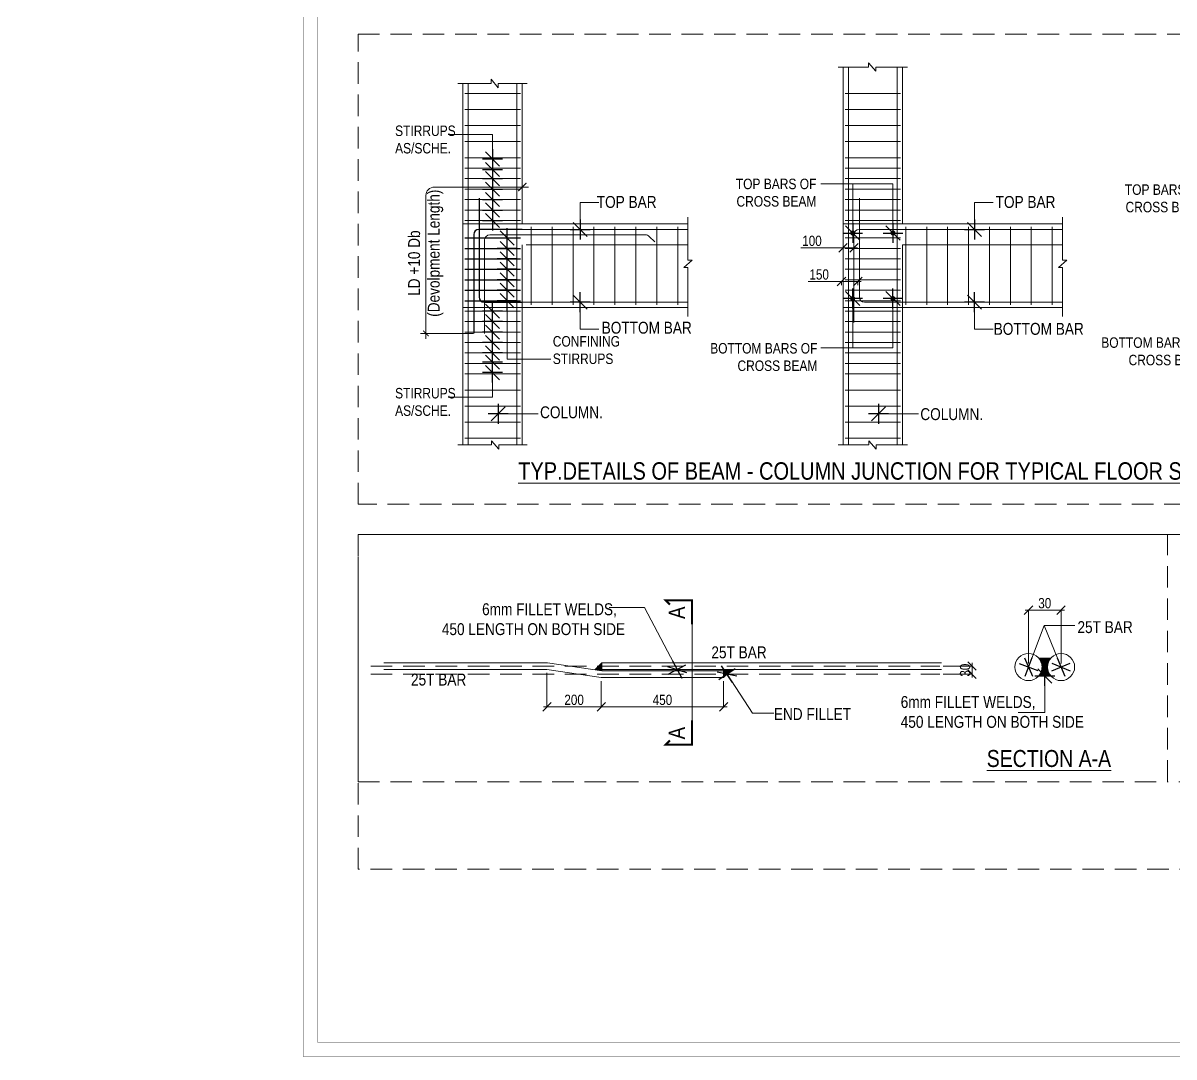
# Model space of a CAD drawing. Header units: millimetres. Extents: x 1112055 to 3390982, y -148532 to 766891.
# Drawn here: x 2527041 to 2560917, y 235495 to 265934 of the extents above; entities that cross this region are included whole.
import ezdxf

# ---------------------------------------------------------------- set-up
doc = ezdxf.new("R2010")
doc.units = ezdxf.units.MM
doc.header["$PDMODE"] = 35
doc.header["$PDSIZE"] = -25
doc.linetypes.add('1', pattern=[0])
doc.linetypes.add('Hidden', pattern=[9.524999999999999, 6.35, -3.175])
for name, color, linetype, lineweight in [('B BEAM', 148, 'Continuous', 13), ('B BEAM IN LINE', 250, 'Continuous', 0), ('B STEEL', 34, 'Continuous', 15), ('B STEEL TEXT', 7, 'Continuous', 15), ('B TITLE BLOCK', 250, 'Continuous', 0), ('B-0', 7, 'Continuous', 13), ('B-COL NO', 7, 'Continuous', 5), ('B-P.C.C', 250, 'Continuous', 9), ('B-ST DIM', 250, 'Continuous', 18), ('P COLUMN HATCH', 8, 'Continuous', 0), ('P HATCH', 251, '1', 0), ('P SECT.MKD.', 76, '1', 25)]:
    doc.layers.add(name, color=color, linetype=linetype, lineweight=lineweight)
doc.layers.add('Reinf', color=6, linetype='Continuous')
doc.styles.add('Q1', font='g13f12d.shx', dxfattribs={"width": 0.8})
doc.styles.add('rom100', font='romans.shx', dxfattribs={"width": 0.85})
doc.styles.add('SWINC', font='swissc.ttf')
doc.dimstyles.new('BH-STD', dxfattribs={"dimscale": 0, "dimtxt": 230, "dimasz": 125, "dimexe": 0, "dimexo": 100, "dimgap": 50, "dimtad": 1, "dimdec": 0, "dimzin": 1, "dimdsep": 46, "dimtxsty": 'Q1', "dimblk": 'ARCHTICK', "dimcen": 1, "dimdle": 100, "dimclrd": 250, "dimclre": 250, "dimclrt": 256, "dimadec": 0, "dimazin": 0, "dimtfac": 1, "dimtdec": 0, "dimtix": 1, "dimtofl": 0, "dimtmove": 0, "dimatfit": 2, "dimfxl": 1, "dimtolj": 1, "dimtzin": 0, "dimlwd": 9, "dimlwe": 9, "dimarcsym": 0})
doc.dimstyles.new('MM100', dxfattribs={"dimscale": 100, "dimtxt": 3, "dimasz": 0.5, "dimexe": 0.5, "dimexo": 1, "dimgap": 0.375, "dimtad": 1, "dimdec": 0, "dimdsep": 46, "dimtxsty": 'rom100', "dimblk1": 'TICK', "dimblk2": 'TICK', "dimsah": 1, "dimcen": 1, "dimdle": 0.5, "dimse1": 1, "dimse2": 1, "dimclrd": 256, "dimclre": 256, "dimclrt": 256, "dimadec": 0, "dimazin": 0, "dimtfac": 1, "dimtdec": 0, "dimtix": 1, "dimtmove": 0, "dimatfit": 3, "dimldrblk": 'TICK', "dimfxl": 1, "dimtolj": 1, "dimtzin": 0, "dimarcsym": 0})

# ---------------------------------------------------------------- blocks, each defined once
blk = doc.blocks.new('TICK')
for p, q in [((-1.171875, 0), (1.171875, 0)), ((-0.8286407592029263, -0.8286407592029831), (0.8286407592029263, 0.8286407592029831)), ((0, -1.171875), (0, 1.171875))]:
    blk.add_line(p, q)
blk = doc.blocks.new('_ArchTick')
at = {"color": 0, "linetype": 'ByBlock', "const_width": 0.15}
blk.add_lwpolyline([(-0.5, -0.5), (0.5, 0.5)], dxfattribs=at)
blk = doc.blocks.new('_Oblique')
at = {"color": 0, "linetype": 'ByBlock', "lineweight": -2}
blk.add_line((-0.5, -0.5), (0.5, 0.5), dxfattribs=at)
blk = doc.blocks.new('*D2442')
at = {"layer": 'B-ST DIM', "lineweight": 0, "transparency": 16777216}
for p, q in [((2551176.77962189, 259315.4896299093), (2549938.266142356, 259315.4896299093)), ((2551176.77962189, 259055.1016563512), (2551176.77962189, 259315.4896299093)), ((2551597.539621888, 259315.4896299093), (2551176.77962189, 259315.4896299093)), ((2551497.539621888, 259055.1016563512), (2551497.539621888, 259315.4896299093))]:
    blk.add_line(p, q, dxfattribs=at)
at = {"layer": 'Defpoints', "color": 0, "transparency": 16777216}
for p in [(2551176.77962189, 259315.4896299093), (2551176.77962189, 258955.1016563512), (2551497.539621888, 258955.1016563512)]:
    blk.add_point(p, dxfattribs=at)
at = {"layer": 'B-ST DIM', "lineweight": 0, "transparency": 16777216, "xscale": 250, "yscale": 250, "zscale": 250, "rotation": 180}
blk.add_blockref('_Oblique', (2551176.77962189, 259315.4896299093), dxfattribs=at)
at = {"layer": 'B-ST DIM', "lineweight": 0, "transparency": 16777216, "xscale": 250, "yscale": 250, "zscale": 250}
blk.add_blockref('_Oblique', (2551497.539621888, 259315.4896299093), dxfattribs=at)
at = {"layer": 'B-ST DIM', "color": 6, "transparency": 16777216, "insert": (2550262.162246252, 259519.4831364029), "char_height": 300, "attachment_point": 5, "style": 'SWINC'}
blk.add_mtext('\\A1;100', dxfattribs=at)
blk = doc.blocks.new('*D2443')
at = {"layer": 'B-ST DIM', "lineweight": 0, "transparency": 16777216}
for p, q in [((2551130.859107073, 258325.7593604205), (2550150.046523177, 258325.7593604205)), ((2551130.859107073, 258218.3364154305), (2551130.859107073, 258325.7593604205)), ((2551711.999107072, 258325.7593604205), (2551130.859107073, 258325.7593604205)), ((2551611.999107072, 258218.3364154305), (2551611.999107072, 258325.7593604205))]:
    blk.add_line(p, q, dxfattribs=at)
at = {"layer": 'Defpoints', "color": 0, "transparency": 16777216}
for p in [(2551130.859107073, 258325.7593604205), (2551130.859107073, 258118.3364154305), (2551611.999107072, 258118.3364154305)]:
    blk.add_point(p, dxfattribs=at)
at = {"layer": 'B-ST DIM', "lineweight": 0, "transparency": 16777216, "xscale": 250, "yscale": 250, "zscale": 250, "rotation": 180}
blk.add_blockref('_Oblique', (2551130.859107073, 258325.7593604205), dxfattribs=at)
at = {"layer": 'B-ST DIM', "lineweight": 0, "transparency": 16777216, "xscale": 250, "yscale": 250, "zscale": 250}
blk.add_blockref('_Oblique', (2551611.999107072, 258325.7593604205), dxfattribs=at)
at = {"layer": 'B-ST DIM', "color": 6, "transparency": 16777216, "insert": (2550473.942627073, 258529.752866914), "char_height": 300, "attachment_point": 5, "style": 'SWINC'}
blk.add_mtext('\\A1;150', dxfattribs=at)
blk = doc.blocks.new('*D2383')
at = {"layer": 'B-ST DIM', "lineweight": 0, "transparency": 16777216}
for p, q in [((2556532.927222965, 248648.8551215964), (2557692.927222965, 248648.8551215964)), ((2556632.927222965, 247074.4656175521), (2556632.927222965, 248648.8551215964)), ((2557592.927222965, 247074.4656175521), (2557592.927222965, 248648.8551215964))]:
    blk.add_line(p, q, dxfattribs=at)
at = {"layer": 'Defpoints', "color": 0, "transparency": 16777216}
for p in [(2557592.927222965, 248648.8551215964), (2556632.927222965, 246974.4656175521), (2557592.927222965, 246974.4656175521)]:
    blk.add_point(p, dxfattribs=at)
at = {"layer": 'B-ST DIM', "lineweight": 0, "transparency": 16777216, "xscale": 250, "yscale": 250, "zscale": 250, "rotation": 180}
blk.add_blockref('_Oblique', (2556632.927222965, 248648.8551215964), dxfattribs=at)
at = {"layer": 'B-ST DIM', "lineweight": 0, "transparency": 16777216, "xscale": 250, "yscale": 250, "zscale": 250}
blk.add_blockref('_Oblique', (2557592.927222965, 248648.8551215964), dxfattribs=at)
at = {"layer": 'B-ST DIM', "color": 6, "transparency": 16777216, "insert": (2557112.927222965, 248852.6538228951), "char_height": 300, "attachment_point": 5, "style": 'SWINC'}
blk.add_mtext('\\A1;30', dxfattribs=at)
blk = doc.blocks.new('*D2389')
at = {"layer": 'B-ST DIM', "lineweight": 0, "transparency": 16777216}
for p, q in [((2554122.028325403, 247002.7799848519), (2554973.467025603, 247002.7799848519)), ((2554973.467025603, 247102.7799848519), (2554973.467025603, 246662.779984852)), ((2554122.028325403, 246762.779984852), (2554973.467025603, 246762.779984852))]:
    blk.add_line(p, q, dxfattribs=at)
at = {"layer": 'Defpoints', "color": 0, "transparency": 16777216}
for p in [(2554022.028325403, 247002.7799848519), (2554022.028325403, 246762.779984852), (2554973.467025603, 246762.779984852)]:
    blk.add_point(p, dxfattribs=at)
at = {"layer": 'B-ST DIM', "lineweight": 0, "transparency": 16777216, "xscale": 250, "yscale": 250, "zscale": 250}
for p, rotation in [((2554973.467025603, 247002.7799848519), 90), ((2554973.467025603, 246762.779984852), 270)]:
    blk.add_blockref('_Oblique', p, dxfattribs=dict(at, rotation=rotation))
at = {"layer": 'B-ST DIM', "color": 6, "transparency": 16777216, "insert": (2554769.668324303, 246882.7799848512), "char_height": 300, "attachment_point": 5, "rotation": 90, "style": 'SWINC'}
blk.add_mtext('\\A1;30', dxfattribs=at)
blk = doc.blocks.new('*D2390')
at = {"layer": 'B-ST DIM', "lineweight": 0, "transparency": 16777216}
for p, q in [((2542461.257598358, 246802.7799848519), (2542461.257598358, 245802.5995345436)), ((2544061.257598358, 246562.7799848518), (2544061.257598358, 245802.5995345436)), ((2542361.257598358, 245802.5995345436), (2544161.257598358, 245802.5995345436))]:
    blk.add_line(p, q, dxfattribs=at)
at = {"layer": 'Defpoints', "color": 0, "transparency": 16777216}
for p in [(2542461.257598358, 246902.7799848519), (2544061.257598358, 246662.7799848518), (2544061.257598358, 245802.5995345436)]:
    blk.add_point(p, dxfattribs=at)
at = {"layer": 'B-ST DIM', "lineweight": 0, "transparency": 16777216, "xscale": 250, "yscale": 250, "zscale": 250, "rotation": 180}
blk.add_blockref('_Oblique', (2542461.257598358, 245802.5995345436), dxfattribs=at)
at = {"layer": 'B-ST DIM', "lineweight": 0, "transparency": 16777216, "xscale": 250, "yscale": 250, "zscale": 250}
blk.add_blockref('_Oblique', (2544061.257598358, 245802.5995345436), dxfattribs=at)
at = {"layer": 'B-ST DIM', "color": 6, "transparency": 16777216, "insert": (2543261.257598358, 246006.7878462319), "char_height": 300, "attachment_point": 5, "style": 'SWINC'}
blk.add_mtext('\\A1;200', dxfattribs=at)
blk = doc.blocks.new('*D2391')
at = {"layer": 'B-ST DIM', "lineweight": 0, "transparency": 16777216}
for p, q in [((2544061.257598358, 246562.7799848518), (2544061.257598358, 245802.5995345436)), ((2547661.257598358, 246562.7799848518), (2547661.257598358, 245802.5995345436)), ((2547761.257598358, 245802.5995345436), (2543961.257598358, 245802.5995345436))]:
    blk.add_line(p, q, dxfattribs=at)
at = {"layer": 'Defpoints', "color": 0, "transparency": 16777216}
for p in [(2544061.257598358, 246662.7799848518), (2547661.257598358, 246662.7799848518), (2544061.257598358, 245802.5995345436)]:
    blk.add_point(p, dxfattribs=at)
at = {"layer": 'B-ST DIM', "lineweight": 0, "transparency": 16777216, "xscale": 250, "yscale": 250, "zscale": 250, "rotation": 180}
blk.add_blockref('_Oblique', (2544061.257598358, 245802.5995345436), dxfattribs=at)
at = {"layer": 'B-ST DIM', "lineweight": 0, "transparency": 16777216, "xscale": 250, "yscale": 250, "zscale": 250}
blk.add_blockref('_Oblique', (2547661.257598358, 245802.5995345436), dxfattribs=at)
at = {"layer": 'B-ST DIM', "color": 6, "transparency": 16777216, "insert": (2545861.257598358, 246006.3982358424), "char_height": 300, "attachment_point": 5, "style": 'SWINC'}
blk.add_mtext('\\A1;450', dxfattribs=at)

msp = doc.modelspace()

# ---------------------------------------------------------------- hatches: boundary and pattern name
at = {"layer": 'P COLUMN HATCH', "ltscale": 750}
h = msp.add_hatch(color=0, dxfattribs=at)
h.dxf.hatch_style = 1
h.paths.add_polyline_path([(2544076.17415944, 246862.7799848519), (2544076.17415944, 246902.7799848519), (2544076.17415944, 247102.7799848519), (2543867.478507276, 246894.0843326771)])
h = msp.add_hatch(color=0, dxfattribs=at)
h.dxf.hatch_style = 1
h.paths.add_polyline_path([(2547901.257598358, 246902.7799848519), (2547661.257598358, 246902.7799848519), (2547661.257598358, 246862.7799848519), (2547661.257598358, 246662.7799848518)])
at = {"layer": 'P HATCH', "ltscale": 750}
h = msp.add_hatch(dxfattribs=at)
h.set_pattern_fill('ANSI31', color=256, scale=50)
h.set_pattern_definition([(45, (-34773468.74634024, 4104832.697849074), (-4.419417382415914, 4.419417382415916), [])])
h.paths.add_polyline_path([(2557032.927222965, 246974.4656175521, -0.1824871229173457), (2556933.120392305, 246710.1096811962), (2557292.734053647, 246710.1096811962, -0.1824871229173457), (2557192.927222965, 246974.4656175521, -0.1824871229173457), (2557292.734053647, 247238.821553908), (2556933.120392305, 247238.821553908, -0.1824871229173457)])
h = msp.add_hatch(color=256, dxfattribs=at)
h.dxf.hatch_style = 1
h.paths.add_polyline_path([(2547661.257598358, 246902.7799848519), (2544076.17415944, 246902.7799848519), (2544076.17415944, 246862.7799848519), (2547661.257598358, 246862.7799848519)])

# ---------------------------------------------------------------- linework, layer by layer
at = {"layer": 'B BEAM'}
for p, q in [((2551029.538292523, 264638.4629615442), (2551922.996347973, 264638.4629615442)), ((2551176.77962189, 253511.9813860822), (2551176.77962189, 264638.4629615442)), ((2551922.996347973, 264638.4629615442), (2551922.996347973, 264765.0846139052)), ((2552136.714564086, 264517.8909276956), (2551922.996347973, 264765.0846139052)), ((2552136.714564086, 264638.4629615414), (2553076.166125381, 264638.4629615442)), ((2552136.714564086, 264638.4629615442), (2552136.714564086, 264517.8909276956)), ((2552928.924796016, 260018.0501776868), (2552928.924796016, 264638.4629615442)), ((2540815.79313987, 264150.3945455411), (2540815.79313987, 264277.016197903)), ((2541029.511355985, 264029.8225116962), (2540815.79313987, 264277.016197903)), ((2539837.412510305, 264150.3945455411), (2540815.79313987, 264150.3945455411)), ((2539984.653839672, 253511.9813860822), (2539984.653839672, 264150.3945455411)), ((2541029.511355985, 264150.3945455411), (2541884.04034316, 264150.3945455411)), ((2541029.511355985, 264150.3945455411), (2541029.511355985, 264029.8225116962)), ((2541736.799013794, 260018.0501776868), (2541736.799013794, 264150.3945455411)), ((2546610.276574234, 260219.4797795191), (2546610.276574234, 258948.2029444593)), ((2557636.120372454, 260219.4797795191), (2557636.120372454, 258948.2029444593)), ((2546610.276574234, 260018.0501776868), (2541736.799013794, 260018.0501776868)), ((2557636.120372454, 260018.0501776868), (2552928.924796016, 260018.0501776868)), ((2546489.704540383, 258734.4847283447), (2546736.898226596, 258948.2029444593)), ((2546610.276574234, 258948.2029444593), (2546736.898226596, 258948.2029444593)), ((2557515.548338607, 258734.4847283447), (2557762.742024816, 258948.2029444593)), ((2557636.120372454, 258948.2029444593), (2557762.742024816, 258948.2029444593)), ((2546610.276574234, 258734.4847283447), (2546489.704540383, 258734.4847283447)), ((2546610.276574234, 258734.4847283447), (2546610.276574234, 257291.8520807465)), ((2557636.120372454, 258734.4847283447), (2557515.548338607, 258734.4847283447)), ((2557636.120372454, 258734.4847283447), (2557636.120372454, 257291.8520807465)), ((2546610.276574234, 257554.6133776884), (2541736.799013794, 257554.6133776847)), ((2541736.799013794, 257554.6133776847), (2541736.799013794, 253511.9813860822)), ((2557636.120372454, 257554.6133776847), (2552928.924796016, 257554.6133776847)), ((2552928.924796016, 257554.6133776847), (2552928.924796016, 253511.9813860822)), ((2539837.412510305, 253511.9813860822), (2540834.555805129, 253511.9813860822)), ((2540834.555805129, 253511.9813860822), (2540834.555805129, 253638.6030384451)), ((2541048.274021241, 253391.4093522373), (2540834.555805129, 253638.6030384451)), ((2541048.274021241, 253511.9813860822), (2541884.04034316, 253511.9813860822)), ((2541048.274021241, 253511.9813860822), (2541048.274021241, 253391.4093522373)), ((2551029.538292523, 253511.9813860822), (2551940.119451546, 253511.9813860822)), ((2551940.119451546, 253511.9813860822), (2551940.119451546, 253638.6030384451)), ((2552153.837667659, 253391.4093522373), (2551940.119451546, 253638.6030384451)), ((2552153.837667659, 253511.9813860822), (2553076.166125381, 253511.9813860822)), ((2552153.837667659, 253511.9813860822), (2552153.837667659, 253391.4093522373))]:
    msp.add_line(p, q, dxfattribs=at)
at = {"layer": 'B BEAM IN LINE', "color": 250, "linetype": 'Hidden', "lineweight": 0, "ltscale": 750}
for p, q in [((2541736.799013794, 260018.0501776868), (2539984.653839672, 260018.0501776868)), ((2552928.924796016, 260018.0501776868), (2551176.77962189, 260018.0501776868)), ((2546610.276574234, 259402.1909776851), (2541736.799013794, 259402.1909776851)), ((2541736.799013794, 257554.6133776847), (2541736.799013794, 259402.1909776851)), ((2557636.120372454, 259402.1909776851), (2552928.924796016, 259402.1909776851)), ((2552928.924796016, 257554.6133776847), (2552928.924796016, 259402.1909776851)), ((2541736.799013794, 257554.6133776847), (2539984.653839672, 257554.6133776847)), ((2552928.924796016, 257554.6133776847), (2551176.77962189, 257554.6133776847))]:
    msp.add_line(p, q, dxfattribs=at)
at = {"layer": 'B STEEL', "color": 250}
for p, q in [((2540042.39063967, 263862.2306157052), (2541679.062213794, 263862.2306157052)), ((2551234.516421891, 263862.2306157052), (2552871.187996015, 263862.2306157052)), ((2540042.39063967, 263390.0718957055), (2541679.062213794, 263390.0718957055)), ((2551234.516421891, 263390.0718957055), (2552871.187996015, 263390.0718957055)), ((2540042.39063967, 262917.9131757058), (2541679.062213794, 262917.9131757058)), ((2551234.516421891, 262917.9131757058), (2552871.187996015, 262917.9131757058)), ((2540042.39063967, 262445.7544557051), (2541679.062213794, 262445.7544557051)), ((2551234.516421891, 262445.7544557051), (2552871.187996015, 262445.7544557051)), ((2540042.390639668, 261968.2709776852), (2541679.062213792, 261968.2709776852)), ((2551234.516421891, 261968.2709776852), (2552871.187996013, 261968.2709776852)), ((2540042.390639668, 261660.3413776867), (2541679.062213792, 261660.3413776867)), ((2551234.516421891, 261660.3413776867), (2552871.187996013, 261660.3413776867)), ((2540042.390639668, 261352.4117776863), (2541679.062213792, 261352.4117776863)), ((2551234.516421891, 261352.4117776863), (2552871.187996013, 261352.4117776863)), ((2540042.390639668, 261044.4821776868), (2541679.062213792, 261044.4821776868)), ((2551234.516421891, 261044.4821776868), (2552871.187996013, 261044.4821776868)), ((2540042.390639668, 260736.5525776874), (2541679.062213792, 260736.5525776874)), ((2551234.516421891, 260736.5525776874), (2552871.187996013, 260736.5525776874)), ((2540042.390639668, 260428.622977687), (2541679.062213792, 260428.622977687)), ((2551234.516421891, 260428.622977687), (2552871.187996013, 260428.622977687)), ((2540042.390639668, 260120.6933776847), (2541679.062213792, 260120.6933776847)), ((2541998.292736528, 257634.8033776869), (2541998.292736528, 259937.8601776873)), ((2542614.151936526, 257634.8033776869), (2542614.151936526, 259937.8601776873)), ((2543230.011136525, 257634.8033776869), (2543230.011136525, 259937.8601776873)), ((2543845.870336527, 257634.8033776869), (2543845.870336527, 259937.8601776873)), ((2544461.729536525, 257634.8033776869), (2544461.729536525, 259937.8601776873)), ((2545077.588736527, 257634.8033776869), (2545077.588736527, 259937.8601776873)), ((2545693.447936526, 257634.8033776869), (2545693.447936526, 259937.8601776873)), ((2546309.307136526, 257634.8033776869), (2546309.307136526, 259937.8601776873)), ((2551234.516421891, 260120.6933776847), (2552871.187996013, 260120.6933776847)), ((2553022.478923019, 257634.8033776869), (2553022.478923019, 259937.8601776873)), ((2553638.338123019, 257634.8033776869), (2553638.338123019, 259937.8601776873)), ((2554254.197323021, 257634.8033776869), (2554254.197323021, 259937.8601776873)), ((2554870.056523019, 257634.8033776869), (2554870.056523019, 259937.8601776873)), ((2555485.915723019, 257634.8033776869), (2555485.915723019, 259937.8601776873)), ((2556101.77492302, 257634.8033776869), (2556101.77492302, 259937.8601776873)), ((2556717.634123019, 257634.8033776869), (2556717.634123019, 259937.8601776873)), ((2557333.493323019, 257634.8033776869), (2557333.493323019, 259937.8601776873)), ((2551234.516421891, 259607.4773776866), (2552871.187996013, 259607.4773776866)), ((2551234.516421891, 259299.5477776871), (2552871.187996013, 259299.5477776871)), ((2551234.516421891, 258991.6181776868), (2552871.187996013, 258991.6181776868)), ((2551234.516421891, 258683.6885776873), (2552871.187996013, 258683.6885776873)), ((2551234.516421891, 258375.7589776869), (2552871.187996013, 258375.7589776869)), ((2551234.516421891, 258067.8293776865), (2552871.187996013, 258067.8293776865)), ((2540042.390639668, 257451.9701776867), (2541679.062213792, 257451.9701776867)), ((2540042.390639668, 257144.0405776873), (2541679.062213792, 257144.0405776873)), ((2551234.516421891, 257451.9701776867), (2552871.187996013, 257451.9701776867)), ((2551234.516421891, 257144.0405776873), (2552871.187996013, 257144.0405776873)), ((2540042.390639668, 256836.110977685), (2541679.062213792, 256836.110977685)), ((2551234.516421891, 256836.110977685), (2552871.187996013, 256836.110977685)), ((2540042.390639668, 256528.1813776846), (2541679.062213792, 256528.1813776846)), ((2551234.516421891, 256528.1813776846), (2552871.187996013, 256528.1813776846)), ((2540042.390639668, 256220.2517776861), (2541679.062213792, 256220.2517776861)), ((2551234.516421891, 256220.2517776861), (2552871.187996013, 256220.2517776861)), ((2540042.390639668, 255912.3221776848), (2541679.062213792, 255912.3221776848)), ((2551234.516421891, 255912.3221776848), (2552871.187996013, 255912.3221776848)), ((2540042.390639668, 255604.3925776872), (2541679.062213792, 255604.3925776872)), ((2551234.516421891, 255604.3925776872), (2552871.187996013, 255604.3925776872)), ((2540042.39063967, 255126.9090996673), (2541679.062213794, 255126.9090996673)), ((2551234.516421891, 255126.9090996673), (2552871.187996015, 255126.9090996673)), ((2540042.39063967, 254654.7503796666), (2541679.062213794, 254654.7503796666)), ((2551234.516421891, 254654.7503796666), (2552871.187996015, 254654.7503796666)), ((2540042.39063967, 254182.591659665), (2541679.062213794, 254182.591659665)), ((2551234.516421891, 254182.591659665), (2552871.187996015, 254182.591659665)), ((2540042.39063967, 253710.4329396672), (2541679.062213794, 253710.4329396672)), ((2551234.516421891, 253710.4329396672), (2552871.187996015, 253710.4329396672))]:
    msp.add_line(p, q, dxfattribs=at)
at = {"layer": 'B STEEL', "color": 6, "lineweight": 30}
for p, q in [((2540042.390639668, 259607.4773776866), (2541679.062213792, 259607.4773776866)), ((2540042.390639668, 259299.5477776871), (2541679.062213792, 259299.5477776871)), ((2540042.390639668, 258991.6181776868), (2541679.062213792, 258991.6181776868)), ((2540042.390639668, 258683.6885776873), (2541679.062213792, 258683.6885776873)), ((2540042.390639668, 258375.7589776869), (2541679.062213792, 258375.7589776869)), ((2540042.390639668, 258067.8293776865), (2541679.062213792, 258067.8293776865)), ((2540042.390639668, 257759.8997776871), (2541679.062213792, 257759.8997776871))]:
    msp.add_line(p, q, dxfattribs=at)
at = {"layer": 'B STEEL', "ltscale": 5}
msp.add_line((2551234.516421891, 257759.8997776871), (2552871.187996013, 257759.8997776871), dxfattribs=at)
for points in [[(2551337.15962189, 264638.4629615442), (2551337.15962189, 253511.9813860822)], [(2552768.544796016, 264638.4629615442), (2552768.544796016, 253511.9813860822)], [(2540145.033839672, 264150.3945455411), (2540145.033839672, 253511.9813860822)], [(2541576.419013794, 264150.3945455411), (2541576.419013794, 253511.9813860822)], [(2546610.276574234, 259857.6701776869), (2541736.799013794, 259857.6701776869)], [(2541736.799013794, 257714.9933776874), (2546610.276574234, 257714.9933776874)]]:
    msp.add_lwpolyline(points, dxfattribs=at)
at = {"layer": 'B STEEL', "lineweight": 30, "ltscale": 5}
for points in [[(2540465.793839669, 260775.3088876483), (2540465.793839669, 257868.9581776866, 0.4142135623730951), (2540619.758639671, 257714.9933776874), (2541736.799013794, 257714.9933776874)], [(2541736.799013794, 259857.6701776869), (2540459.378639669, 259857.6701776869, 0.4142135623730951), (2540305.413839669, 259703.7053776867), (2540305.413839669, 256799.9036360261)]]:
    msp.add_lwpolyline(points, format="xyb", dxfattribs=at)
at = {"layer": 'B STEEL', "ltscale": 5}
for points in [[(2551657.919621888, 260775.3088876483), (2551657.919621888, 257868.9581776866, 0.4142135623730951), (2551811.884421891, 257714.9933776874), (2557636.120372454, 257714.9933776874)], [(2557636.120372454, 259857.6701776869), (2551651.504421891, 259857.6701776869, 0.4142135623730951), (2551497.539621888, 259703.7053776867), (2551497.539621888, 257117.7446691282)], [(2545636.534136859, 259489.7282185321), (2545474.067423557, 259652.1949318321, 0.1989123673759264), (2545365.197869414, 259697.290177687), (2540780.138639671, 259697.290177687, 0.4142135623730951), (2540626.173839669, 259543.3253776868), (2540626.173839669, 256797.354667725)]]:
    msp.add_lwpolyline(points, format="xyb", dxfattribs=at)
at = {"layer": 'B STEEL', "ltscale": 5, "const_width": 74.85959721276747}
for points in [[(2551497.281211852, 259751.8187487162, -1), (2551422.421614639, 259751.8187487162, -1)], [(2552608.423206052, 259751.8187487162, 1), (2552683.282803266, 259751.8187487162, 1)], [(2551497.281211852, 257820.8448066562, 1), (2551422.421614639, 257820.8448066562, 1)], [(2552608.423206052, 257820.8448066562, -1), (2552683.282803266, 257820.8448066562, -1)]]:
    msp.add_lwpolyline(points, format="xyb", close=True, dxfattribs=at)
at = {"layer": 'B STEEL TEXT'}
for p, q in [((2538897.628546711, 256636.9746677251, 0.002979426217103567), (2538897.628546711, 260852.1420479798, 0.002979426217103567)), ((2541916.377983868, 261103.3500407086), (2539148.836539445, 261103.3500407086)), ((2540300.132237845, 256797.354667725, 0.002979426217103567), (2538737.248546713, 256797.354667725, 0.002979426217103567))]:
    msp.add_line(p, q, dxfattribs=at)
msp.add_arc((2539148.836539445, 260852.1420479798), 251.2079927307965, 90, 180, dxfattribs=at)
at = {"layer": 'B TITLE BLOCK', "color": 1, "const_width": 8.388907051957744}
msp.add_lwpolyline([(2535293.550730984, 315829.5185723824), (2657538.768018036, 315829.5185723887), (2657538.768018036, 235498.7531236414), (2535293.550730984, 235498.7531236353)], close=True, dxfattribs=at)
at = {"layer": 'B TITLE BLOCK', "color": 250, "const_width": 8.137147672194006}
msp.add_lwpolyline([(2535718.201595922, 315404.8677074434), (2657114.117153097, 315404.8677074495), (2657114.117153097, 235923.4039885925), (2535718.201595922, 235923.4039885863)], close=True, dxfattribs=at)
at = {"layer": 'B-P.C.C', "linetype": 'Hidden', "lineweight": 0, "ltscale": 100}
for p, q in [((2537275.326445538, 247002.7799848518), (2554022.028325402, 247002.7799848518)), ((2537275.326445538, 246762.7799848519), (2554022.028325402, 246762.7799848519))]:
    msp.add_line(p, q, dxfattribs=at)
for points in [[(2536901.25056122, 265607.349126239), (2571743.07725784, 265607.349126239), (2571743.07725784, 251764.4022113992), (2536901.25056122, 251764.4022113992)], [(2560729.72086078, 250878.6856503847), (2536901.25056122, 250878.6856503847), (2536901.25056122, 243597.8382915067), (2560729.72086078, 243597.8382915067)], [(2536901.25056122, 250878.6856503847), (2608386.6614599, 250878.6856503847), (2608386.6614599, 241020.2344988868), (2536901.25056122, 241020.2344988868)], [(2560729.72086078, 250878.6856503847), (2584558.19116034, 250878.6856503847), (2584558.19116034, 243597.8382915067), (2560729.72086078, 243597.8382915067)]]:
    msp.add_lwpolyline(points, close=True, dxfattribs=at)
at = {"layer": 'P COLUMN HATCH', "color": 0, "ltscale": 750}
for p, q in [((2544076.17415944, 247102.7799848519), (2543867.478507276, 246894.0843326771)), ((2556933.120392305, 247238.821553908), (2557292.734053647, 247238.821553908)), ((2544076.17415944, 246902.7799848519), (2544076.17415944, 246862.7799848519)), ((2547661.257598358, 246862.7799848519), (2547661.257598358, 246902.7799848519)), ((2547661.257598358, 246662.7799848518), (2547901.257598358, 246902.7799848519)), ((2556933.120392305, 246710.1096811962), (2557292.734053647, 246710.1096811962))]:
    msp.add_line(p, q, dxfattribs=at)
for centre in [(2556632.927222965, 246974.4656175521), (2557592.927222965, 246974.4656175521)]:
    msp.add_circle(centre, 400, dxfattribs=at)
at = {"layer": 'P SECT.MKD.', "linetype": 'Hidden', "lineweight": 20, "ltscale": 750}
msp.add_line((2546734.377466719, 248228.8449227815), (2546734.377466719, 245401.1736786551), dxfattribs=at)
at = {"layer": 'P SECT.MKD.', "ltscale": 750, "const_width": 60}
for points in [[(2546734.377466719, 248228.8449227815), (2546734.377466719, 248941.2496353618), (2545954.377466719, 248941.2496353618), (2546081.656687315, 248813.9704147493)], [(2546734.377466719, 245401.1736786551), (2546734.377466719, 244688.7689660737), (2545954.377466719, 244688.7689660737), (2546081.656687315, 244816.0481866872)]]:
    msp.add_lwpolyline(points, dxfattribs=at)
at = {"layer": 'Reinf', "linetype": 'Continuous', "lineweight": 18, "ltscale": 5}
for points in [[(2537660.833412017, 247102.7799848519), (2542476.17415944, 247102.7799848519), (2544076.17415944, 246862.7799848519), (2547661.257598358, 246862.7799848519), (2547661.257598358, 246662.7799848518), (2544061.257598358, 246662.7799848518), (2542461.257598358, 246902.7799848519), (2537660.833412017, 246902.7799848519)], [(2554076.598345782, 246902.7799848519), (2549261.257598358, 246902.7799848519), (2547661.257598358, 246902.7799848519), (2544076.17415944, 246902.7799848519), (2544076.17415944, 247102.7799848519), (2547676.17415944, 247102.7799848519), (2549276.17415944, 247102.7799848519), (2554076.598345782, 247102.7799848519)]]:
    msp.add_lwpolyline(points, dxfattribs=at)

# ---------------------------------------------------------------- block references
at = {"layer": 'B STEEL TEXT', "xscale": 240.5700000000001, "yscale": 240.5700000000001, "zscale": 240.5700000000001}
msp.add_blockref('_ArchTick', (2541736.799013794, 261103.3500407086), dxfattribs=at)
at = {"layer": 'B STEEL TEXT', "xscale": 160.3800000000001, "yscale": 160.3800000000001, "zscale": 160.3800000000001, "rotation": 270}
msp.add_blockref('_ArchTick', (2538897.628546711, 256797.354667725, 0.002979426217103567), dxfattribs=at)

# ---------------------------------------------------------------- texts
at = {"layer": 'B STEEL TEXT', "style": 'SWINC'}
for s, rotation, p in [('(Devolpment Length)', 90, (2539303.969020892, 257284.860500032)), ('TOP BAR', 5.645759897745572e-05, (2543927.624933578, 260491.2003711424)), ('TOP BAR', 5.645759897745572e-05, (2555667.107331922, 260491.1962089519)), ('LD +10 Db', 90, (2538726.42198834, 257900.9562114542)), ('BOTTOM BAR', 5.645759897745572e-05, (2544073.30232161, 256788.9377086423)), ('BOTTOM BAR', 5.645759897745572e-05, (2555610.81854988, 256755.0618975683)), ('COLUMN.', 5.645759897745572e-05, (2542259.469781666, 254299.5930369309)), ('COLUMN.', 5.645759897745572e-05, (2553451.595563887, 254244.1657089311)), ('6mm FILLET WELDS,', 5.645919858835179e-05, (2540553.112134451, 248500.5321719571)), ('25T BAR', 5.645919858835179e-05, (2558075.675337226, 247974.7043576699)), ('450 LENGTH ON BOTH SIDE', 5.645919858835179e-05, (2539368.668378697, 247915.7193154515)), ('25T BAR', 5.645919858835179e-05, (2547301.305936459, 247232.1829282571)), ('25T BAR', 5.645919858835179e-05, (2538460.587520215, 246429.8749785055)), ('6mm FILLET WELDS,', 5.645919858835179e-05, (2552874.161815939, 245770.051835735)), ('END FILLET', 5.645919858835179e-05, (2549140.289018418, 245413.8913092255)), ('450 LENGTH ON BOTH SIDE', 5.645919858835179e-05, (2552874.161815939, 245185.2389792271))]:
    msp.add_text(s, height=350, rotation=rotation, dxfattribs=at).set_placement(p)
at = {"layer": 'B STEEL TEXT', "char_height": 307.9296000000002, "attachment_point": 7, "style": 'SWINC'}
for s, insert, width, rotation in [('STIRRUPS\\PAS/SCHE.', (2537992.57391541, 262089.9635313255), 1563.769152000001, 5.648246278688873e-05), ('\\pxqr;TOP BARS OF  \\PCROSS BEAM', (2544938.487724152, 260525.659885995), 5453.842539156391, 5.648246278688873e-05), ('\\pxqr;TOP BARS OF  \\PCROSS BEAM', (2556388.945969281, 260357.8382539981), 5453.842539156391, 5.6482462786888745e-05), ('CONFINING STIRRUPS', (2542633.710880799, 255891.2080357335), 3094.529319776137, 5.648246278688873e-05), ('\\pxqr;BOTTOM BARS OF  \\PCROSS BEAM', (2544967.741036153, 255686.5462219957), 5453.842539156391, 5.648246278688873e-05), ('\\pxqr;BOTTOM BARS OF  \\PCROSS BEAM', (2556477.8088767, 255854.3678539972), 5453.842539156391, 5.6482462786888745e-05), ('STIRRUPS\\PAS/SCHE.', (2537992.57391541, 254364.4184611802), 1563.769152000001, 5.648246278688873e-05)]:
    msp.add_mtext(s, dxfattribs=dict(at, insert=insert, width=width, rotation=rotation))
at = {"layer": 'B TITLE BLOCK', "color": 251, "insert": (2646758.669303935, 251906.3154043824), "char_height": 315.1980699396046, "attachment_point": 2, "style": 'SWINC'}
msp.add_mtext_dynamic_manual_height_columns('\\pxsm1,qj;{\\fBankGothic Lt BT|b0|i0|c0|p34;BHOOMI\\P\\ps*,q*;\\fGost|b0|i0|c0|p2;\\H0.8x;- CONSULTANTS -\\C1; }', width=824178.808302408, gutter_width=0, heights=[115930.1680237015], dxfattribs=at)
at = {"layer": 'B-0', "color": 17, "linetype": 'Continuous', "style": 'SWINC'}
msp.add_text('%%UTYP.DETAILS OF BEAM - COLUMN JUNCTION FOR TYPICAL FLOOR SLAB', height=513.2160000000002, dxfattribs=at).set_placement((2541616.499825189, 252489.3222804181, 0.0004767081947365379))
at = {"layer": 'B-COL NO', "color": 17, "style": 'SWINC'}
msp.add_text('%%USECTION A-A', height=500, dxfattribs=at).set_placement((2555405.948342293, 244031.9203779345))
at = {"layer": 'P SECT.MKD.', "ltscale": 750, "style": 'SWINC'}
for p in [(2546522.334905039, 248389.3967601117), (2546522.334905039, 244844.7588460273)]:
    msp.add_text('A', height=480, rotation=90, dxfattribs=at).set_placement(p)

# ---------------------------------------------------------------- dimensions: what is measured, and where the dimension line sits
at = {"layer": 'B-ST DIM'}
for base, p1, p2, text, picture, middle in [((2551176.77962189, 259315.4896299093), (2551497.539621888, 258955.1016563512), (2551176.77962189, 258955.1016563512), '100', '*D2442', (2550262.162246252, 259315.4896299093)), ((2551130.859107073, 258325.7593604205), (2551611.999107072, 258118.3364154305), (2551130.859107073, 258118.3364154305), '150', '*D2443', (2550473.942627073, 258325.7593604205))]:
    dim = msp.add_linear_dim(base=base, p1=p1, p2=p2, text=text, dimstyle='BH-STD', override={"dimscale": 1, "dimtxt": 300, "dimasz": 250, "dimlfac": 0.25, "dimtxsty": 'SWINC', "dimblk1": 'Oblique', "dimblk2": 'Oblique', "dimsah": 1, "dimclrd": 256, "dimclre": 256, "dimclrt": 6, "dimlwd": 0, "dimlwe": 0}, dxfattribs=at)
    dim.commit()
    dim.dimension.update_dxf_attribs({"geometry": picture, "text_midpoint": middle, "dimtype": 128})
for base, p1, p2, override, picture, middle in [((2557592.927222965, 248648.8551215964), (2556632.927222965, 246974.4656175521), (2557592.927222965, 246974.4656175521), {"dimscale": 1, "dimtxt": 300, "dimasz": 250, "dimlfac": 0.0311, "dimtxsty": 'SWINC', "dimblk1": 'Oblique', "dimblk2": 'Oblique', "dimsah": 1, "dimclrd": 256, "dimclre": 256, "dimclrt": 6, "dimlwd": 0, "dimlwe": 0}, '*D2383', (2557112.927222965, 248852.6538228951)), ((2544061.257598358, 245802.5995345436), (2542461.257598358, 246902.7799848519), (2544061.257598358, 246662.7799848518), {"dimscale": 1, "dimtxt": 300, "dimasz": 250, "dimlfac": 0.125, "dimtxsty": 'SWINC', "dimblk1": 'Oblique', "dimblk2": 'Oblique', "dimsah": 1, "dimclrd": 256, "dimclre": 256, "dimclrt": 6, "dimlwd": 0, "dimlwe": 0}, '*D2390', (2543261.257598358, 246006.7878462319))]:
    dim = msp.add_linear_dim(base=base, p1=p1, p2=p2, dimstyle='BH-STD', override=override, dxfattribs=at)
    dim.commit()
    dim.dimension.update_dxf_attribs({"geometry": picture, "text_midpoint": middle})
dim = msp.add_linear_dim(base=(2554973.467025603, 246762.779984852), p1=(2554022.028325402, 247002.7799848518), p2=(2554022.028325402, 246762.7799848519), angle=90, dimstyle='BH-STD', override={"dimscale": 1, "dimtxt": 300, "dimasz": 250, "dimlfac": 0.125, "dimtxsty": 'SWINC', "dimblk1": 'Oblique', "dimblk2": 'Oblique', "dimsah": 1, "dimclrd": 256, "dimclre": 256, "dimclrt": 6, "dimlwd": 0, "dimlwe": 0}, dxfattribs=at)
dim.commit()
dim.dimension.update_dxf_attribs({"geometry": '*D2389', "text_midpoint": (2554973.467025602, 246882.7799848512), "dimtype": 128})
dim = msp.add_linear_dim(base=(2544061.257598358, 245802.5995345436), p1=(2547661.257598358, 246662.7799848518), p2=(2544061.257598358, 246662.7799848518), angle=180, dimstyle='BH-STD', override={"dimscale": 1, "dimtxt": 300, "dimasz": 250, "dimlfac": 0.125, "dimtxsty": 'SWINC', "dimblk1": 'Oblique', "dimblk2": 'Oblique', "dimsah": 1, "dimclrd": 256, "dimclre": 256, "dimclrt": 6, "dimlwd": 0, "dimlwe": 0}, dxfattribs=at)
dim.commit()
dim.dimension.update_dxf_attribs({"geometry": '*D2391', "text_midpoint": (2545861.257598358, 246006.3982358424)})

# ---------------------------------------------------------------- leaders
at = {"layer": 'B STEEL TEXT'}
for points in [[(2540860.726426734, 260428.622977687), (2540860.726426732, 262649.1043127598), (2539556.343067409, 262649.1043127598)], [(2540860.726426734, 260736.5525776874), (2540860.726426732, 262649.1043127598)], [(2540860.726426732, 261044.4821776868), (2540860.726426732, 262649.1043127598)], [(2540860.726426734, 261352.4117776863), (2540860.726426732, 262649.1043127598)], [(2540860.726426732, 261623.6405842322), (2540860.726426732, 262649.1043127598)], [(2540860.726426732, 261623.6405842322), (2540860.726426732, 262649.1043127598)], [(2540860.726426732, 261931.5701842317), (2540860.726426732, 262649.1043127598)], [(2540860.726426734, 260120.6933776847), (2540860.726426734, 261725.3155127577)], [(2552645.853004658, 259751.8187487162), (2552645.853004658, 261196.3503052359), (2550518.151024465, 261196.3503052359)], [(2551459.851413247, 259751.8187487162), (2551459.851413247, 261196.3503052359)], [(2543439.093407148, 259857.6701776869), (2543439.093407148, 260648.5773669965), (2543985.309683008, 260648.5773669965)], [(2555045.391646956, 259857.6701776869), (2555045.391646956, 260648.5773669965), (2555591.607922818, 260648.5773669965)], [(2541288.152410598, 259604.8722133785), (2541288.152410598, 256035.7260137386), (2542574.764442449, 256035.7260137386)], [(2541288.152410598, 259299.5477776871), (2541288.152410598, 256035.7260137386)], [(2541288.152410598, 258991.6181776868), (2541288.152410598, 256035.7260137386)], [(2541288.152410598, 258683.6885776873), (2541288.152410598, 256035.7260137386)], [(2541288.152410598, 258375.7589776869), (2541288.152410598, 256035.7260137386), (2542574.764442449, 256035.7260137386)], [(2541288.152410598, 258067.8293776865), (2541288.152410598, 256035.7260137386), (2542574.764442449, 256035.7260137386)], [(2552645.853004658, 257820.8448066562), (2552645.853004658, 256376.3132501356), (2550518.151024465, 256376.3132501356)], [(2551459.851413247, 257820.8448066562), (2551459.851413247, 256376.3132501356)], [(2541288.152410598, 257759.8997776871), (2541288.152410598, 256035.7260137386), (2542574.764442449, 256035.7260137386)], [(2543439.093407148, 257714.9933776874), (2543439.093407148, 256924.0861883768), (2543985.309683008, 256924.0861883768)], [(2555045.391646956, 257714.9933776874), (2555045.391646956, 256924.0861883768), (2555591.607922818, 256924.0861883768)], [(2540860.726426734, 257144.0405776873), (2540860.726426732, 254923.5592426145), (2539556.343067409, 254923.5592426145)], [(2540860.726426734, 257451.9701776867), (2540860.726426734, 255847.3480426147)], [(2540860.726426734, 256836.110977685), (2540860.726426732, 254923.5592426145)], [(2540860.726426732, 256528.1813776874), (2540860.726426732, 254923.5592426145)], [(2540860.726426734, 256220.2517776861), (2540860.726426732, 254923.5592426145)], [(2540860.726426732, 255949.0229711402), (2540860.726426732, 254923.5592426145)], [(2540860.726426732, 255949.0229711402), (2540860.726426732, 254923.5592426145)], [(2540860.726426732, 255641.0933711407), (2540860.726426732, 254923.5592426145)], [(2541027.256171303, 254429.4884311985), (2542203.446657157, 254429.4884311985)], [(2552219.381953523, 254429.4884311985), (2553395.572439381, 254429.4884311985)], [(2546293.449726219, 246902.7799848519), (2545330.649075116, 248728.9773844517), (2544297.180926199, 248728.9773844517)], [(2556632.927222965, 246974.4656175521), (2557096.818589648, 248195.9326160743), (2557998.218830929, 248195.9326160743)], [(2557592.927222965, 246974.4656175521), (2557096.818589648, 248195.9326160743)], [(2547761.257598358, 246762.7799848519), (2548515.167207542, 245613.4239194574), (2549141.7851605, 245613.4239194574)], [(2557112.927222987, 246710.1096811962), (2557112.927222987, 245634.5904480061), (2556327.486320361, 245634.5904480061)]]:
    msp.add_leader(points, dimstyle='MM100', override={"dimscale": 1, "dimasz": 250, "dimtad": 0, "dimtxsty": 'SWINC', "dimlwd": 5}, dxfattribs=at)

doc.saveas('drawing.dxf')
